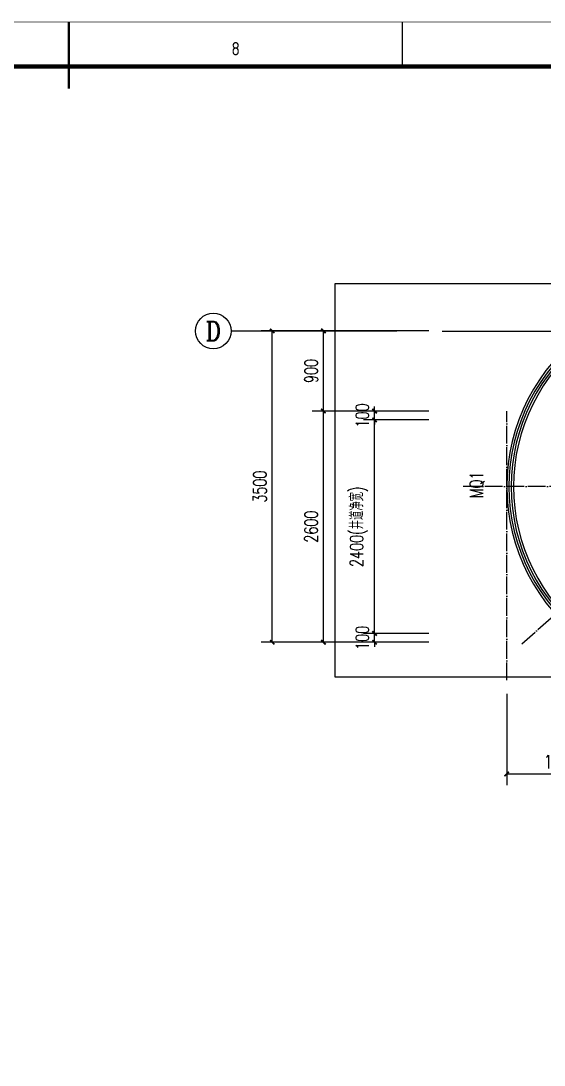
# Model space of a CAD drawing. Extents: x -59142 to 322364, y -122476 to 91021.
# Drawn here: x 166109 to 171986, y -49624 to -37884 of the extents above; entities that cross this region are included whole.
import ezdxf
from ezdxf.enums import TextEntityAlignment as Align

# ---------------------------------------------------------------- set-up
doc = ezdxf.new("R2010")
doc.units = 0
doc.header["$LTSCALE"] = 1000
doc.header["$MEASUREMENT"] = 0
doc.linetypes.add('DOTE', pattern=[2.42, 2, -0.2, 0.02, -0.2])
for name, color, linetype in [('AXIS', 3, 'Continuous'), ('AXIS_TEXT', 7, 'Continuous'), ('CENTRE LINE', 1, 'DOTE'), ('DOTE', 1, 'DOTE'), ('PUB_DIM', 3, 'Continuous'), ('TEXT', 62, 'Continuous'), ('WINDOW', 4, 'Continuous'), ('WINDOW_TEXT', 7, 'Continuous')]:
    doc.layers.add(name, color=color, linetype=linetype)
doc.styles.add('_TCH_AXIS', font='COMPLEX', dxfattribs={"bigfont": 'GBCBIG'})
doc.styles.add('_TCH_DIM_T3', font='SIMPLEX', dxfattribs={"width": 0.705882, "bigfont": 'GBCBIG'})
doc.styles.add('_TCH_WINDOW', font='SIMPLEX', dxfattribs={"bigfont": 'GBCBIG'})
doc.styles.add('COMPLEX', font='COMPLEX')
doc.styles.get("Standard").update_dxf_attribs({"font": 'gbenor.shx', "bigfont": 'gbcbig.shx'})
doc.styles.add('TK', font='GEDITXT.SHX', dxfattribs={"width": 0.85, "height": 3.5, "bigfont": 'DXT.SHX'})
doc.dimstyles.new('_TCH_ARCH&&50', dxfattribs={"dimtxt": 148.75, "dimasz": 50, "dimexe": 125, "dimexo": 150, "dimgap": 63.125, "dimtad": 1, "dimdec": 0, "dimzin": 0, "dimdsep": 46, "dimtxsty": '_TCH_DIM_T3', "dimblk": 'ARCHTICK', "dimcen": 0.09, "dimazin": 2, "dimtfac": 1, "dimtdec": 0, "dimtix": 1, "dimtmove": 2, "dimatfit": 3, "dimfxl": 1, "dimtolj": 1, "dimtzin": 0, "dimarcsym": 0})

# ---------------------------------------------------------------- blocks, each defined once
blk = doc.blocks.new('GEDI_WK_A11')
at = {"color": 3}
for p, q in [((525, 584), (525, 594)), ((600, 584), (600, 594))]:
    blk.add_line(p, q, dxfattribs=at)
at = {"color": 3, "const_width": 0.5}
blk.add_lwpolyline([(525, 579), (525, 594)], dxfattribs=at)
at = {"color": 3}
for points, const_width in [([(0, 0), (1050, 0), (1050, 594), (0, 594)], 0.1), ([(25, 10), (1040, 10), (1040, 584), (25, 584)], 1)]:
    blk.add_lwpolyline(points, close=True, dxfattribs=dict(at, const_width=const_width))
blk.add_text('8', height=3, dxfattribs=at).set_placement((562.5, 588), align=Align.MIDDLE)
blk = doc.blocks.new('A$C024A6866')
blk.add_blockref('GEDI_WK_A11', (0, 0))
at = {"style": 'TK', "width": 0.85}
for tag, height, p in [('PROJECTNAME', 4.75, (985, 44)), ('PHASE', 4, (1027, 44)), ('DRAWINGNAME', 4.75, (995, 31))]:
    blk.add_attdef(tag, text='', height=height, dxfattribs=at).set_placement(p, align=Align.MIDDLE_CENTER)
for tag, p, height in [('APPROVE', (872, 32.75), 3.5), ('DESIGN', (917, 32.75), 3.5), ('REVIEW1', (872, 25.75), 3.5), ('DRAW', (917, 25.75), 3.5), ('REVIEW2', (872, 18.75), 3.5), ('PROPORTION', (917, 18.75), 3.5), ('DRAWINGNUMBER', (967, 18.5), 4), ('CHECK', (872, 11.75), 3.5), ('DATE', (917, 11.75), 3.5), ('VERSION', (1033, 11.75), 3.5)]:
    blk.add_attdef(tag, p, '', height=height, dxfattribs=at)
blk = doc.blocks.new('sgdsg')
at = {"xscale": 50, "yscale": 50, "zscale": 50}
blk.add_blockref('A$C024A6866', (-52500, 0), dxfattribs=at)
blk = doc.blocks.new('_ArchTick')
at = {"color": 0, "linetype": 'ByBlock', "const_width": 0.4}
blk.add_lwpolyline([(-0.5, -0.5), (0.5, 0.5)], dxfattribs=at)
blk = doc.blocks.new('*D615')
at = {"layer": 'Defpoints', "color": 0, "transparency": 16777216}
for p in [(170082, -42270), (170841, -42270), (170841, -42370)]:
    blk.add_point(p, dxfattribs=at)
at = {"layer": 'PUB_DIM', "color": 0, "lineweight": -2, "transparency": 16777216}
for p, q in [((170082, -42270), (170082, -42220)), ((170691, -42270), (169957, -42270)), ((170691, -42370), (169957, -42370)), ((170082, -42370), (170082, -42270)), ((170082, -42370), (170082, -42420))]:
    blk.add_line(p, q, dxfattribs=at)
at = {"layer": 'PUB_DIM', "color": 0, "lineweight": -2, "transparency": 16777216, "xscale": 50, "yscale": 50, "zscale": 50}
for p, rotation in [((170082, -42270), 270), ((170082, -42370), 90)]:
    blk.add_blockref('_ArchTick', p, dxfattribs=dict(at, rotation=rotation))
at = {"layer": 'PUB_DIM', "color": 0, "transparency": 16777216, "insert": (169944, -42320), "char_height": 148.8, "attachment_point": 5, "rotation": 90, "style": '_TCH_DIM_T3'}
blk.add_mtext('\\A1;100', dxfattribs=at)
blk = doc.blocks.new('*D616')
at = {"layer": 'Defpoints', "color": 0, "transparency": 16777216}
for p in [(170082, -42370), (170841, -42370), (170841, -44770)]:
    blk.add_point(p, dxfattribs=at)
at = {"layer": 'PUB_DIM', "color": 0, "lineweight": -2, "transparency": 16777216}
for p, q in [((170691, -42370), (169957, -42370)), ((170082, -44770), (170082, -42370)), ((170691, -44770), (169957, -44770))]:
    blk.add_line(p, q, dxfattribs=at)
at = {"layer": 'PUB_DIM', "color": 0, "lineweight": -2, "transparency": 16777216, "xscale": 50, "yscale": 50, "zscale": 50}
for p, rotation in [((170082, -42370), 90), ((170082, -44770), 270)]:
    blk.add_blockref('_ArchTick', p, dxfattribs=dict(at, rotation=rotation))
at = {"layer": 'PUB_DIM', "color": 0, "transparency": 16777216, "insert": (169905, -43570), "char_height": 148.75, "attachment_point": 5, "rotation": 90, "style": '_TCH_DIM_T3'}
blk.add_mtext('\\A1;2400(井道净宽)', dxfattribs=at)
blk = doc.blocks.new('*D617')
at = {"layer": 'Defpoints', "color": 0, "transparency": 16777216}
for p in [(170082, -44770), (170841, -44770), (170841, -44870)]:
    blk.add_point(p, dxfattribs=at)
at = {"layer": 'PUB_DIM', "color": 0, "lineweight": -2, "transparency": 16777216}
for p, q in [((170082, -44770), (170082, -44720)), ((170691, -44770), (169957, -44770)), ((170082, -44870), (170082, -44770)), ((170691, -44870), (169957, -44870)), ((170082, -44870), (170082, -44920))]:
    blk.add_line(p, q, dxfattribs=at)
at = {"layer": 'PUB_DIM', "color": 0, "lineweight": -2, "transparency": 16777216, "xscale": 50, "yscale": 50, "zscale": 50}
for p, rotation in [((170082, -44770), 270), ((170082, -44870), 90)]:
    blk.add_blockref('_ArchTick', p, dxfattribs=dict(at, rotation=rotation))
at = {"layer": 'PUB_DIM', "color": 0, "transparency": 16777216, "insert": (169944, -44820), "char_height": 148.8, "attachment_point": 5, "rotation": 90, "style": '_TCH_DIM_T3'}
blk.add_mtext('\\A1;100', dxfattribs=at)
blk = doc.blocks.new('*D635')
at = {"layer": 'Defpoints', "color": 0, "transparency": 16777216}
for p in [(168932, -41370), (169906, -41370), (169906, -44870)]:
    blk.add_point(p, dxfattribs=at)
at = {"layer": 'PUB_DIM', "color": 0, "lineweight": -2, "transparency": 16777216}
for p, q in [((169756, -41370), (168807, -41370)), ((168932, -44870), (168932, -41370)), ((169756, -44870), (168807, -44870))]:
    blk.add_line(p, q, dxfattribs=at)
at = {"layer": 'PUB_DIM', "color": 0, "lineweight": -2, "transparency": 16777216, "xscale": 50, "yscale": 50, "zscale": 50}
for p, rotation in [((168932, -41370), 90), ((168932, -44870), 270)]:
    blk.add_blockref('_ArchTick', p, dxfattribs=dict(at, rotation=rotation))
at = {"layer": 'PUB_DIM', "color": 0, "transparency": 16777216, "insert": (168794, -43120), "char_height": 148.8, "attachment_point": 5, "rotation": 90, "style": '_TCH_DIM_T3'}
blk.add_mtext('\\A1;3500', dxfattribs=at)
blk = doc.blocks.new('*D636')
at = {"layer": 'Defpoints', "color": 0, "transparency": 16777216}
for p in [(169507, -41370), (170841, -41370), (170841, -42270)]:
    blk.add_point(p, dxfattribs=at)
at = {"layer": 'PUB_DIM', "color": 0, "lineweight": -2, "transparency": 16777216}
for p, q in [((170691, -41370), (169382, -41370)), ((169507, -42270), (169507, -41370)), ((170691, -42270), (169382, -42270))]:
    blk.add_line(p, q, dxfattribs=at)
at = {"layer": 'PUB_DIM', "color": 0, "lineweight": -2, "transparency": 16777216, "xscale": 50, "yscale": 50, "zscale": 50}
for p, rotation in [((169507, -41370), 90), ((169507, -42270), 270)]:
    blk.add_blockref('_ArchTick', p, dxfattribs=dict(at, rotation=rotation))
at = {"layer": 'PUB_DIM', "color": 0, "transparency": 16777216, "insert": (169369, -41820), "char_height": 148.8, "attachment_point": 5, "rotation": 90, "style": '_TCH_DIM_T3'}
blk.add_mtext('\\A1;900', dxfattribs=at)
blk = doc.blocks.new('*D637')
at = {"layer": 'Defpoints', "color": 0, "transparency": 16777216}
for p in [(169507, -42270), (170841, -42270), (170841, -44870)]:
    blk.add_point(p, dxfattribs=at)
at = {"layer": 'PUB_DIM', "color": 0, "lineweight": -2, "transparency": 16777216}
for p, q in [((170691, -42270), (169382, -42270)), ((169507, -44870), (169507, -42270)), ((170691, -44870), (169382, -44870))]:
    blk.add_line(p, q, dxfattribs=at)
at = {"layer": 'PUB_DIM', "color": 0, "lineweight": -2, "transparency": 16777216, "xscale": 50, "yscale": 50, "zscale": 50}
for p, rotation in [((169507, -42270), 90), ((169507, -44870), 270)]:
    blk.add_blockref('_ArchTick', p, dxfattribs=dict(at, rotation=rotation))
at = {"layer": 'PUB_DIM', "color": 0, "transparency": 16777216, "insert": (169369, -43570), "char_height": 148.8, "attachment_point": 5, "rotation": 90, "style": '_TCH_DIM_T3'}
blk.add_mtext('\\A1;2600', dxfattribs=at)
blk = doc.blocks.new('*D645')
at = {"layer": 'AXIS', "color": 0, "lineweight": -2, "transparency": 16777216}
for p, q in [((171566, -45448), (171566, -46476)), ((172766, -45448), (172766, -46476)), ((171566, -46351), (172766, -46351))]:
    blk.add_line(p, q, dxfattribs=at)
at = {"layer": 'Defpoints', "color": 0, "transparency": 16777216}
for p in [(171566, -45298), (172766, -45298), (172766, -46351)]:
    blk.add_point(p, dxfattribs=at)
at = {"layer": 'AXIS', "color": 0, "lineweight": -2, "transparency": 16777216, "xscale": 50, "yscale": 50, "zscale": 50, "rotation": 180}
blk.add_blockref('_ArchTick', (171566, -46351), dxfattribs=at)
at = {"layer": 'AXIS', "color": 0, "lineweight": -2, "transparency": 16777216, "xscale": 50, "yscale": 50, "zscale": 50}
blk.add_blockref('_ArchTick', (172766, -46351), dxfattribs=at)
at = {"layer": 'AXIS', "color": 0, "transparency": 16777216, "insert": (172166, -46213), "char_height": 148.8, "attachment_point": 5, "style": '_TCH_DIM_T3'}
blk.add_mtext('\\A1;1200', dxfattribs=at)
blk = doc.blocks.new('_AXISO')
blk.add_circle((0, 0), 0.5)
at = {"layer": 'AXIS_TEXT', "style": 'COMPLEX', "width": 1.041667}
blk.add_attdef('A', text='', height=0.56, dxfattribs=at).set_placement((-0.25, -0.28), (0.25, -0.28), align=Align.FIT)

msp = doc.modelspace()

# ---------------------------------------------------------------- linework, layer by layer
at = {"layer": 'AXIS'}
msp.add_line((170330, -41370.4), (168469.8, -41370.4), dxfattribs=at)
at = {"layer": 'CENTRE LINE', "ltscale": 0.1}
for p, q in [((171566.2, -45297.5), (171566.2, -42270.5)), ((171736.6, -44888.2), (173904.2, -42954)), ((173939.5, -43120.4), (171062, -43120.4))]:
    msp.add_line(p, q, dxfattribs=at)
at = {"layer": 'DOTE'}
msp.add_line((170840.8, -41370.4), (184152.5, -41370.4), dxfattribs=at)
at = {"layer": 'TEXT'}
msp.add_lwpolyline([(169639.5, -40836), (184152.5, -40836), (184152.5, -45264), (169639.5, -45264)], close=True, dxfattribs=at)
at = {"layer": 'WINDOW'}
for radius, start, end in [(2151.4, 125.56776, 234.43236), (2126.4, 126.05092, 233.94908), (2101.4, 126.54866, 233.45134), (2076.4, 127.06174, 232.93826)]:
    msp.add_arc((173717.6, -43120.4), radius, start, end, dxfattribs=at)

# ---------------------------------------------------------------- block references
msp.add_blockref('sgdsg', (192896.5, -67596))
at = {"layer": 'AXIS'}
ref = msp.add_blockref('_AXISO', (168269.8, -41370.4), dxfattribs=dict(at, xscale=400, yscale=400, zscale=400))
ref.add_attrib('A', 'D', dxfattribs={"layer": 'AXIS_TEXT', "height": 217.6, "style": '_TCH_AXIS'}).set_placement((168181.7, -41479.2), (168357.9, -41479.2), align=Align.FIT)

# ---------------------------------------------------------------- texts
at = {"layer": 'WINDOW_TEXT', "style": '_TCH_WINDOW', "width": 0.705882}
msp.add_text('MQ1', height=148.75, rotation=90, dxfattribs=at).set_placement((171300.9, -43247.9))

# ---------------------------------------------------------------- dimensions: what is measured, and where the dimension line sits
at = {"layer": 'AXIS'}
dim = msp.add_aligned_dim(p1=(171566.2, -45297.5), p2=(172766.2, -45297.5), distance=-1053.4, dimstyle='_TCH_ARCH&&50', dxfattribs=at)
dim.commit()
dim.dimension.update_dxf_attribs({"geometry": '*D645', "text_midpoint": (172166.2, -46213.4)})
at = {"layer": 'PUB_DIM'}
for p1, p2, distance, picture, middle in [((169906, -44870.4), (169906, -41370.4), 974.2, '*D635', (168794.3, -43120.4)), ((170840.8, -42270.4), (170840.8, -41370.4), 1334, '*D636', (169369.3, -41820.4)), ((170840.8, -44870.4), (170840.8, -42270.4), 1334, '*D637', (169369.3, -43570.4)), ((170840.8, -42370.4), (170840.8, -42270.4), 759, '*D615', (169944.3, -42320.4)), ((170840.8, -44870.4), (170840.8, -44770.4), 759, '*D617', (169944.3, -44820.4))]:
    dim = msp.add_aligned_dim(p1=p1, p2=p2, distance=distance, dimstyle='_TCH_ARCH&&50', dxfattribs=at)
    dim.commit()
    dim.dimension.update_dxf_attribs({"geometry": picture, "text_midpoint": middle})
dim = msp.add_aligned_dim(p1=(170840.8, -44770.4), p2=(170840.8, -42370.4), distance=759, text='2400(井道净宽)', dimstyle='_TCH_ARCH&&50', dxfattribs=at)
dim.commit()
dim.dimension.update_dxf_attribs({"geometry": '*D616', "text_midpoint": (169905.3, -43570.4)})

doc.saveas('drawing.dxf')
